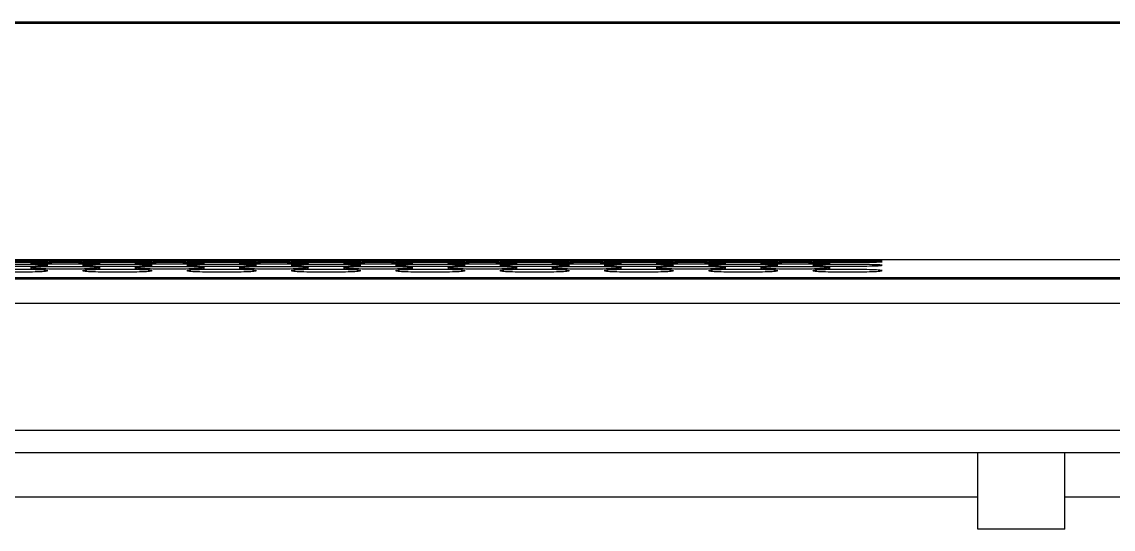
# Model space of a CAD drawing. Header units: millimetres. Extents: x 0.6 to 29.2, y 0.5 to 20.5.
# Drawn here: x 18.595 to 19.432, y 10.25 to 10.639 of the extents above; entities that cross this region are included whole.
import ezdxf

# ---------------------------------------------------------------- set-up
doc = ezdxf.new("R2010")
doc.units = ezdxf.units.MM

msp = doc.modelspace()

# ---------------------------------------------------------------- linework, layer by layer
for p, q in [((17.86135, 10.63898), (20.86135, 10.63898)), ((17.86135, 10.63796), (20.86135, 10.63796)), ((18.60875, 10.45639), (18.56728, 10.45639)), ((18.68875, 10.45639), (18.64728, 10.45639)), ((18.76875, 10.45639), (18.72728, 10.45639)), ((18.84875, 10.45639), (18.80728, 10.45639)), ((18.92875, 10.45639), (18.88728, 10.45639)), ((19.00875, 10.45639), (18.96728, 10.45639)), ((19.08875, 10.45639), (19.04728, 10.45639)), ((19.16875, 10.45639), (19.12728, 10.45639)), ((19.51542, 10.45639), (19.20728, 10.45639)), ((17.86135, 10.44286), (20.86135, 10.44286)), ((17.86135, 10.44195), (20.86135, 10.44195)), ((17.86135, 10.42316), (20.86135, 10.42316)), ((17.86135, 10.32592), (20.86135, 10.32592)), ((17.86135, 10.30873), (20.86135, 10.30873)), ((19.32802, 10.25001), (19.32802, 10.30873)), ((19.39468, 10.25001), (19.39468, 10.30873)), ((19.32802, 10.27466), (17.92802, 10.27466)), ((20.79468, 10.27466), (19.39468, 10.27466)), ((19.39468, 10.25001), (19.32802, 10.25001))]:
    msp.add_line(p, q)
for points, knots in [([(18.58802, 10.45637), (18.59152, 10.45637), (18.59855, 10.45636), (18.60731, 10.45635), (18.61344, 10.45633), (18.6153, 10.45629), (18.61344, 10.45625), (18.60731, 10.4562), (18.59855, 10.45617), (18.58801, 10.45616), (18.57748, 10.45617), (18.56872, 10.4562), (18.56259, 10.45625), (18.56073, 10.45629), (18.56259, 10.45633), (18.56872, 10.45635), (18.57748, 10.45636), (18.5845, 10.45637), (18.58802, 10.45637)], [0, 0, 0, 0, 0.062437, 0.124973, 0.18753, 0.24998, 0.31254, 0.374985, 0.437549, 0.499992, 0.562544, 0.624997, 0.687552, 0.750004, 0.812563, 0.87501, 0.937472, 1, 1, 1, 1]), ([(18.62802, 10.45606), (18.63152, 10.45606), (18.63855, 10.45605), (18.64731, 10.45601), (18.65344, 10.45594), (18.6553, 10.45585), (18.65344, 10.45575), (18.64731, 10.45566), (18.63855, 10.45559), (18.62801, 10.45557), (18.61748, 10.45559), (18.60872, 10.45566), (18.60259, 10.45575), (18.60073, 10.45585), (18.60259, 10.45594), (18.60872, 10.45601), (18.61748, 10.45605), (18.6245, 10.45606), (18.62802, 10.45606)], [0, 0, 0, 0, 0.062437, 0.124973, 0.18753, 0.249981, 0.31254, 0.374985, 0.437548, 0.499992, 0.562544, 0.624997, 0.687552, 0.750004, 0.812563, 0.87501, 0.937472, 1, 1, 1, 1]), ([(18.64728, 10.45639), (18.64715, 10.45639), (18.64509, 10.45639), (18.63835, 10.45639), (18.62801, 10.45639), (18.61769, 10.45639), (18.61094, 10.45639), (18.60889, 10.45639), (18.60875, 10.45639)], [0, 0, 0, 0, 0.016564, 0.258475, 0.4999229, 0.741789, 0.9832712, 1, 1, 1, 1]), ([(18.66802, 10.45637), (18.67152, 10.45637), (18.67855, 10.45636), (18.68731, 10.45635), (18.69344, 10.45633), (18.6953, 10.45629), (18.69344, 10.45625), (18.68731, 10.4562), (18.67855, 10.45617), (18.66801, 10.45616), (18.65748, 10.45617), (18.64872, 10.4562), (18.64259, 10.45625), (18.64073, 10.45629), (18.64259, 10.45633), (18.64872, 10.45635), (18.65748, 10.45636), (18.6645, 10.45637), (18.66802, 10.45637)], [0, 0, 0, 0, 0.062437, 0.124973, 0.18753, 0.24998, 0.31254, 0.374985, 0.437548, 0.499992, 0.562544, 0.624997, 0.687552, 0.750004, 0.812563, 0.87501, 0.937472, 1, 1, 1, 1]), ([(18.70802, 10.45606), (18.71152, 10.45606), (18.71855, 10.45605), (18.72731, 10.45601), (18.73344, 10.45594), (18.7353, 10.45585), (18.73344, 10.45575), (18.72731, 10.45566), (18.71855, 10.45559), (18.70801, 10.45557), (18.69748, 10.45559), (18.68872, 10.45566), (18.68259, 10.45575), (18.68073, 10.45585), (18.68259, 10.45594), (18.68872, 10.45601), (18.69748, 10.45605), (18.7045, 10.45606), (18.70802, 10.45606)], [0, 0, 0, 0, 0.062437, 0.124973, 0.18753, 0.249981, 0.31254, 0.374985, 0.437549, 0.499993, 0.562544, 0.624997, 0.687552, 0.750004, 0.812563, 0.87501, 0.937472, 1, 1, 1, 1]), ([(18.72728, 10.45639), (18.72715, 10.45639), (18.72509, 10.45639), (18.71835, 10.45639), (18.70801, 10.45639), (18.69769, 10.45639), (18.69094, 10.45639), (18.68889, 10.45639), (18.68875, 10.45639)], [0, 0, 0, 0, 0.0165634, 0.2584755, 0.4999236, 0.7417888, 0.9832712, 1, 1, 1, 1]), ([(18.74802, 10.45637), (18.75152, 10.45637), (18.75855, 10.45636), (18.76731, 10.45635), (18.77344, 10.45633), (18.7753, 10.45629), (18.77344, 10.45625), (18.76731, 10.4562), (18.75855, 10.45617), (18.74801, 10.45616), (18.73748, 10.45617), (18.72872, 10.4562), (18.72259, 10.45625), (18.72073, 10.45629), (18.72259, 10.45633), (18.72872, 10.45635), (18.73748, 10.45636), (18.7445, 10.45637), (18.74802, 10.45637)], [0, 0, 0, 0, 0.062437, 0.124973, 0.18753, 0.24998, 0.31254, 0.374985, 0.437548, 0.499992, 0.562544, 0.624997, 0.687552, 0.750004, 0.812563, 0.87501, 0.937472, 1, 1, 1, 1]), ([(18.78802, 10.45606), (18.79152, 10.45606), (18.79855, 10.45605), (18.80731, 10.45601), (18.81344, 10.45594), (18.8153, 10.45585), (18.81344, 10.45575), (18.80731, 10.45566), (18.79855, 10.45559), (18.78801, 10.45557), (18.77748, 10.45559), (18.76872, 10.45566), (18.76259, 10.45575), (18.76073, 10.45585), (18.76259, 10.45594), (18.76872, 10.45601), (18.77748, 10.45605), (18.7845, 10.45606), (18.78802, 10.45606)], [0, 0, 0, 0, 0.062437, 0.124973, 0.18753, 0.249981, 0.312541, 0.374985, 0.437548, 0.499993, 0.562545, 0.624997, 0.687553, 0.750004, 0.812563, 0.87501, 0.937472, 1, 1, 1, 1]), ([(18.80728, 10.45639), (18.80715, 10.45639), (18.80509, 10.45639), (18.79835, 10.45639), (18.78801, 10.45639), (18.77769, 10.45639), (18.77094, 10.45639), (18.76889, 10.45639), (18.76875, 10.45639)], [0, 0, 0, 0, 0.016563, 0.258474, 0.499923, 0.741789, 0.983271, 1, 1, 1, 1]), ([(18.82802, 10.45637), (18.83152, 10.45637), (18.83855, 10.45636), (18.84731, 10.45635), (18.85344, 10.45633), (18.8553, 10.45629), (18.85344, 10.45625), (18.84731, 10.4562), (18.83855, 10.45617), (18.82801, 10.45616), (18.81748, 10.45617), (18.80872, 10.4562), (18.80259, 10.45625), (18.80073, 10.45629), (18.80259, 10.45633), (18.80872, 10.45635), (18.81748, 10.45636), (18.8245, 10.45637), (18.82802, 10.45637)], [0, 0, 0, 0, 0.062437, 0.124973, 0.18753, 0.24998, 0.31254, 0.374985, 0.437548, 0.499992, 0.562544, 0.624997, 0.687552, 0.750004, 0.812563, 0.87501, 0.937471, 1, 1, 1, 1]), ([(18.86802, 10.45606), (18.87152, 10.45606), (18.87855, 10.45605), (18.88731, 10.45601), (18.89344, 10.45594), (18.8953, 10.45585), (18.89344, 10.45575), (18.88731, 10.45566), (18.87855, 10.45559), (18.86801, 10.45557), (18.85748, 10.45559), (18.84872, 10.45566), (18.84259, 10.45575), (18.84073, 10.45585), (18.84259, 10.45594), (18.84872, 10.45601), (18.85748, 10.45605), (18.8645, 10.45606), (18.86802, 10.45606)], [0, 0, 0, 0, 0.062437, 0.124973, 0.18753, 0.24998, 0.31254, 0.374985, 0.437548, 0.499993, 0.562544, 0.624997, 0.687552, 0.750004, 0.812563, 0.87501, 0.937472, 1, 1, 1, 1]), ([(18.88728, 10.45639), (18.88715, 10.45639), (18.88509, 10.45639), (18.87835, 10.45639), (18.86801, 10.45639), (18.85769, 10.45639), (18.85094, 10.45639), (18.84889, 10.45639), (18.84875, 10.45639)], [0, 0, 0, 0, 0.016563, 0.258475, 0.499924, 0.741789, 0.983271, 1, 1, 1, 1]), ([(18.90802, 10.45637), (18.91152, 10.45637), (18.91855, 10.45636), (18.92731, 10.45635), (18.93344, 10.45633), (18.9353, 10.45629), (18.93344, 10.45625), (18.92731, 10.4562), (18.91855, 10.45617), (18.90801, 10.45616), (18.89748, 10.45617), (18.88872, 10.4562), (18.88259, 10.45625), (18.88073, 10.45629), (18.88259, 10.45633), (18.88872, 10.45635), (18.89748, 10.45636), (18.9045, 10.45637), (18.90802, 10.45637)], [0, 0, 0, 0, 0.062437, 0.124973, 0.18753, 0.24998, 0.31254, 0.374985, 0.437548, 0.499992, 0.562544, 0.624997, 0.687552, 0.750004, 0.812563, 0.87501, 0.937472, 1, 1, 1, 1]), ([(18.94802, 10.45606), (18.95152, 10.45606), (18.95855, 10.45605), (18.96731, 10.45601), (18.97344, 10.45594), (18.9753, 10.45585), (18.97344, 10.45575), (18.96731, 10.45566), (18.95855, 10.45559), (18.94801, 10.45557), (18.93748, 10.45559), (18.92872, 10.45566), (18.92259, 10.45575), (18.92073, 10.45585), (18.92259, 10.45594), (18.92872, 10.45601), (18.93748, 10.45605), (18.9445, 10.45606), (18.94802, 10.45606)], [0, 0, 0, 0, 0.062437, 0.124973, 0.18753, 0.249981, 0.31254, 0.374984, 0.437549, 0.499992, 0.562544, 0.624997, 0.687552, 0.750004, 0.812563, 0.87501, 0.937472, 1, 1, 1, 1]), ([(18.96728, 10.45639), (18.96715, 10.45639), (18.96509, 10.45639), (18.95835, 10.45639), (18.94801, 10.45639), (18.93769, 10.45639), (18.93094, 10.45639), (18.92889, 10.45639), (18.92875, 10.45639)], [0, 0, 0, 0, 0.016563, 0.258476, 0.499923, 0.741789, 0.983271, 1, 1, 1, 1]), ([(18.98802, 10.45637), (18.99152, 10.45637), (18.99855, 10.45636), (19.00731, 10.45635), (19.01344, 10.45633), (19.0153, 10.45629), (19.01344, 10.45625), (19.00731, 10.4562), (18.99855, 10.45617), (18.98801, 10.45616), (18.97748, 10.45617), (18.96872, 10.4562), (18.96259, 10.45625), (18.96073, 10.45629), (18.96259, 10.45633), (18.96872, 10.45635), (18.97748, 10.45636), (18.9845, 10.45637), (18.98802, 10.45637)], [0, 0, 0, 0, 0.062437, 0.124973, 0.187531, 0.249981, 0.31254, 0.374985, 0.437549, 0.499993, 0.562545, 0.624997, 0.687553, 0.750004, 0.812563, 0.87501, 0.937472, 1, 1, 1, 1]), ([(19.02802, 10.45606), (19.03152, 10.45606), (19.03855, 10.45605), (19.04731, 10.45601), (19.05344, 10.45594), (19.0553, 10.45585), (19.05344, 10.45575), (19.04731, 10.45566), (19.03855, 10.45559), (19.02801, 10.45557), (19.01748, 10.45559), (19.00872, 10.45566), (19.00259, 10.45575), (19.00073, 10.45585), (19.00259, 10.45594), (19.00872, 10.45601), (19.01748, 10.45605), (19.0245, 10.45606), (19.02802, 10.45606)], [0, 0, 0, 0, 0.062437, 0.124973, 0.187531, 0.249981, 0.312541, 0.374985, 0.437549, 0.499993, 0.562545, 0.624997, 0.687553, 0.750005, 0.812564, 0.87501, 0.937472, 1, 1, 1, 1]), ([(19.04728, 10.45639), (19.04715, 10.45639), (19.04509, 10.45639), (19.03835, 10.45639), (19.02801, 10.45639), (19.01769, 10.45639), (19.01094, 10.45639), (19.00889, 10.45639), (19.00875, 10.45639)], [0, 0, 0, 0, 0.016563, 0.258474, 0.499923, 0.74179, 0.98327, 1, 1, 1, 1]), ([(19.06802, 10.45637), (19.07152, 10.45637), (19.07855, 10.45636), (19.08731, 10.45635), (19.09344, 10.45633), (19.0953, 10.45629), (19.09344, 10.45625), (19.08731, 10.4562), (19.07855, 10.45617), (19.06801, 10.45616), (19.05748, 10.45617), (19.04872, 10.4562), (19.04259, 10.45625), (19.04073, 10.45629), (19.04259, 10.45633), (19.04872, 10.45635), (19.05748, 10.45636), (19.0645, 10.45637), (19.06802, 10.45637)], [0, 0, 0, 0, 0.062437, 0.124973, 0.18753, 0.24998, 0.31254, 0.374985, 0.437548, 0.499993, 0.562544, 0.624997, 0.687552, 0.750004, 0.812563, 0.87501, 0.937472, 1, 1, 1, 1]), ([(19.10802, 10.45606), (19.11152, 10.45606), (19.11855, 10.45605), (19.12731, 10.45601), (19.13344, 10.45594), (19.1353, 10.45585), (19.13344, 10.45575), (19.12731, 10.45566), (19.11855, 10.45559), (19.10801, 10.45557), (19.09748, 10.45559), (19.08872, 10.45566), (19.08259, 10.45575), (19.08073, 10.45585), (19.08259, 10.45594), (19.08872, 10.45601), (19.09748, 10.45605), (19.1045, 10.45606), (19.10802, 10.45606)], [0, 0, 0, 0, 0.062437, 0.124973, 0.18753, 0.249981, 0.31254, 0.374985, 0.437548, 0.499993, 0.562544, 0.624997, 0.687552, 0.750004, 0.812563, 0.87501, 0.937472, 1, 1, 1, 1]), ([(19.12728, 10.45639), (19.12715, 10.45639), (19.12509, 10.45639), (19.11835, 10.45639), (19.10801, 10.45639), (19.09769, 10.45639), (19.09094, 10.45639), (19.08889, 10.45639), (19.08875, 10.45639)], [0, 0, 0, 0, 0.016565, 0.258476, 0.499925, 0.741789, 0.983271, 1, 1, 1, 1]), ([(19.14802, 10.45637), (19.15152, 10.45637), (19.15855, 10.45636), (19.16731, 10.45635), (19.17344, 10.45633), (19.1753, 10.45629), (19.17344, 10.45625), (19.16731, 10.4562), (19.15855, 10.45617), (19.14801, 10.45616), (19.13748, 10.45617), (19.12872, 10.4562), (19.12259, 10.45625), (19.12073, 10.45629), (19.12259, 10.45633), (19.12872, 10.45635), (19.13748, 10.45636), (19.1445, 10.45637), (19.14802, 10.45637)], [0, 0, 0, 0, 0.062437, 0.124973, 0.18753, 0.24998, 0.31254, 0.374985, 0.437549, 0.499992, 0.562544, 0.624997, 0.687552, 0.750004, 0.812563, 0.87501, 0.937472, 1, 1, 1, 1]), ([(19.18802, 10.45606), (19.19152, 10.45606), (19.19855, 10.45605), (19.20731, 10.45601), (19.21344, 10.45594), (19.2153, 10.45585), (19.21344, 10.45575), (19.20731, 10.45566), (19.19855, 10.45559), (19.18801, 10.45557), (19.17748, 10.45559), (19.16872, 10.45566), (19.16259, 10.45575), (19.16073, 10.45585), (19.16259, 10.45594), (19.16872, 10.45601), (19.17748, 10.45605), (19.1845, 10.45606), (19.18802, 10.45606)], [0, 0, 0, 0, 0.062437, 0.124973, 0.18753, 0.249981, 0.31254, 0.374985, 0.437549, 0.499992, 0.562544, 0.624997, 0.687552, 0.750004, 0.812563, 0.87501, 0.937472, 1, 1, 1, 1]), ([(19.20728, 10.45639), (19.20715, 10.45639), (19.20509, 10.45639), (19.19835, 10.45639), (19.18801, 10.45639), (19.17769, 10.45639), (19.17094, 10.45639), (19.16889, 10.45639), (19.16875, 10.45639)], [0, 0, 0, 0, 0.016563, 0.258476, 0.499923, 0.741789, 0.983271, 1, 1, 1, 1]), ([(19.22802, 10.45637), (19.23152, 10.45637), (19.23855, 10.45636), (19.24731, 10.45635), (19.25344, 10.45633), (19.2553, 10.45629), (19.25344, 10.45625), (19.24731, 10.4562), (19.23855, 10.45617), (19.22801, 10.45616), (19.21748, 10.45617), (19.20872, 10.4562), (19.20259, 10.45625), (19.20073, 10.45629), (19.20259, 10.45633), (19.20872, 10.45635), (19.21748, 10.45636), (19.2245, 10.45637), (19.22802, 10.45637)], [0, 0, 0, 0, 0.062437, 0.124973, 0.187531, 0.249981, 0.31254, 0.374985, 0.437549, 0.499993, 0.562545, 0.624997, 0.687553, 0.750005, 0.812563, 0.87501, 0.937472, 1, 1, 1, 1]), ([(18.58802, 10.45539), (18.59152, 10.45539), (18.59855, 10.45538), (18.60731, 10.4553), (18.61344, 10.45519), (18.6153, 10.45504), (18.61344, 10.45489), (18.60731, 10.45475), (18.59855, 10.45465), (18.58801, 10.45462), (18.57748, 10.45465), (18.56872, 10.45475), (18.56259, 10.45489), (18.56073, 10.45504), (18.56259, 10.45519), (18.56872, 10.4553), (18.57748, 10.45538), (18.5845, 10.45539), (18.58802, 10.45539)], [0, 0, 0, 0, 0.062437, 0.124973, 0.18753, 0.249981, 0.31254, 0.374985, 0.437549, 0.499992, 0.562544, 0.624997, 0.687552, 0.750004, 0.812563, 0.87501, 0.937472, 1, 1, 1, 1]), ([(18.58802, 10.45297), (18.59152, 10.45297), (18.59855, 10.45295), (18.60731, 10.4528), (18.61344, 10.4526), (18.6153, 10.45234), (18.61344, 10.45208), (18.60731, 10.45185), (18.59855, 10.45169), (18.58801, 10.45164), (18.57748, 10.45169), (18.56872, 10.45185), (18.56259, 10.45208), (18.56073, 10.45234), (18.56259, 10.4526), (18.56872, 10.4528), (18.57748, 10.45295), (18.5845, 10.45296), (18.58802, 10.45297)], [0, 0, 0, 0, 0.062437, 0.124973, 0.18753, 0.249981, 0.31254, 0.374985, 0.437549, 0.499992, 0.562544, 0.624997, 0.687552, 0.750004, 0.812563, 0.87501, 0.937472, 1, 1, 1, 1]), ([(18.58802, 10.44911), (18.59152, 10.4491), (18.59855, 10.44908), (18.60731, 10.44887), (18.61344, 10.44857), (18.6153, 10.44821), (18.61344, 10.44783), (18.60731, 10.44751), (18.59855, 10.44729), (18.58801, 10.44722), (18.57748, 10.44729), (18.56872, 10.44751), (18.56259, 10.44783), (18.56073, 10.44821), (18.56259, 10.44857), (18.56872, 10.44887), (18.57748, 10.44908), (18.5845, 10.4491), (18.58802, 10.44911)], [0, 0, 0, 0, 0.062437, 0.1249727, 0.1875303, 0.2499804, 0.3125401, 0.3749847, 0.4375487, 0.4999925, 0.5625443, 0.6249969, 0.6875525, 0.7500045, 0.8125631, 0.8750097, 0.9374717, 1, 1, 1, 1]), ([(18.62802, 10.45436), (18.63152, 10.45436), (18.63855, 10.45434), (18.64731, 10.45423), (18.65344, 10.45407), (18.6553, 10.45387), (18.65344, 10.45366), (18.64731, 10.45348), (18.63855, 10.45335), (18.62801, 10.45331), (18.61748, 10.45335), (18.60872, 10.45348), (18.60259, 10.45366), (18.60073, 10.45387), (18.60259, 10.45407), (18.60872, 10.45423), (18.61748, 10.45434), (18.6245, 10.45436), (18.62802, 10.45436)], [0, 0, 0, 0, 0.062437, 0.124973, 0.18753, 0.249981, 0.31254, 0.374985, 0.437549, 0.499992, 0.562544, 0.624997, 0.687552, 0.750004, 0.812563, 0.87501, 0.937472, 1, 1, 1, 1]), ([(18.62802, 10.45122), (18.63152, 10.45121), (18.63855, 10.45119), (18.64731, 10.45101), (18.65344, 10.45076), (18.6553, 10.45045), (18.65344, 10.45013), (18.64731, 10.44986), (18.63855, 10.44967), (18.62801, 10.44961), (18.61748, 10.44967), (18.60872, 10.44986), (18.60259, 10.45013), (18.60073, 10.45045), (18.60259, 10.45076), (18.60872, 10.45101), (18.61748, 10.45119), (18.6245, 10.45121), (18.62802, 10.45122)], [0, 0, 0, 0, 0.062437, 0.124973, 0.18753, 0.24998, 0.31254, 0.374985, 0.437548, 0.499992, 0.562544, 0.624997, 0.687552, 0.750004, 0.812564, 0.87501, 0.937472, 1, 1, 1, 1]), ([(18.66802, 10.45539), (18.67152, 10.45539), (18.67855, 10.45538), (18.68731, 10.4553), (18.69344, 10.45519), (18.6953, 10.45504), (18.69344, 10.45489), (18.68731, 10.45475), (18.67855, 10.45465), (18.66801, 10.45462), (18.65748, 10.45465), (18.64872, 10.45475), (18.64259, 10.45489), (18.64073, 10.45504), (18.64259, 10.45519), (18.64872, 10.4553), (18.65748, 10.45538), (18.6645, 10.45539), (18.66802, 10.45539)], [0, 0, 0, 0, 0.062437, 0.124973, 0.18753, 0.249981, 0.31254, 0.374985, 0.437548, 0.499992, 0.562544, 0.624997, 0.687552, 0.750004, 0.812563, 0.87501, 0.937472, 1, 1, 1, 1]), ([(18.66802, 10.45297), (18.67152, 10.45297), (18.67855, 10.45295), (18.68731, 10.4528), (18.69344, 10.4526), (18.6953, 10.45234), (18.69344, 10.45208), (18.68731, 10.45185), (18.67855, 10.45169), (18.66801, 10.45164), (18.65748, 10.45169), (18.64872, 10.45185), (18.64259, 10.45208), (18.64073, 10.45234), (18.64259, 10.4526), (18.64872, 10.4528), (18.65748, 10.45295), (18.6645, 10.45296), (18.66802, 10.45297)], [0, 0, 0, 0, 0.062437, 0.124973, 0.18753, 0.249981, 0.31254, 0.374985, 0.437548, 0.499992, 0.562544, 0.624997, 0.687552, 0.750004, 0.812563, 0.87501, 0.937472, 1, 1, 1, 1]), ([(18.66802, 10.44911), (18.67152, 10.4491), (18.67855, 10.44908), (18.68731, 10.44887), (18.69344, 10.44857), (18.6953, 10.44821), (18.69344, 10.44783), (18.68731, 10.44751), (18.67855, 10.44729), (18.66801, 10.44722), (18.65748, 10.44729), (18.64872, 10.44751), (18.64259, 10.44783), (18.64073, 10.44821), (18.64259, 10.44857), (18.64872, 10.44887), (18.65748, 10.44908), (18.6645, 10.4491), (18.66802, 10.44911)], [0, 0, 0, 0, 0.062437, 0.124973, 0.18753, 0.24998, 0.31254, 0.374985, 0.437549, 0.499992, 0.562544, 0.624997, 0.687552, 0.750004, 0.812563, 0.87501, 0.937471, 1, 1, 1, 1]), ([(18.70802, 10.45436), (18.71152, 10.45436), (18.71855, 10.45434), (18.72731, 10.45423), (18.73344, 10.45407), (18.7353, 10.45387), (18.73344, 10.45366), (18.72731, 10.45348), (18.71855, 10.45335), (18.70801, 10.45331), (18.69748, 10.45335), (18.68872, 10.45348), (18.68259, 10.45366), (18.68073, 10.45387), (18.68259, 10.45407), (18.68872, 10.45423), (18.69748, 10.45434), (18.7045, 10.45436), (18.70802, 10.45436)], [0, 0, 0, 0, 0.0624369, 0.1249727, 0.1875304, 0.2499807, 0.3125405, 0.3749846, 0.4375487, 0.4999925, 0.5625443, 0.6249967, 0.6875523, 0.7500043, 0.8125634, 0.8750099, 0.9374718, 1, 1, 1, 1]), ([(18.70802, 10.45122), (18.71152, 10.45121), (18.71855, 10.45119), (18.72731, 10.45101), (18.73344, 10.45076), (18.7353, 10.45045), (18.73344, 10.45013), (18.72731, 10.44986), (18.71855, 10.44967), (18.70801, 10.44961), (18.69748, 10.44967), (18.68872, 10.44986), (18.68259, 10.45013), (18.68073, 10.45045), (18.68259, 10.45076), (18.68872, 10.45101), (18.69748, 10.45119), (18.7045, 10.45121), (18.70802, 10.45122)], [0, 0, 0, 0, 0.062437, 0.124973, 0.18753, 0.24998, 0.31254, 0.374985, 0.437549, 0.499992, 0.562544, 0.624997, 0.687552, 0.750004, 0.812564, 0.87501, 0.937472, 1, 1, 1, 1]), ([(18.74802, 10.45539), (18.75152, 10.45539), (18.75855, 10.45538), (18.76731, 10.4553), (18.77344, 10.45519), (18.7753, 10.45504), (18.77344, 10.45489), (18.76731, 10.45475), (18.75855, 10.45465), (18.74801, 10.45462), (18.73748, 10.45465), (18.72872, 10.45475), (18.72259, 10.45489), (18.72073, 10.45504), (18.72259, 10.45519), (18.72872, 10.4553), (18.73748, 10.45538), (18.7445, 10.45539), (18.74802, 10.45539)], [0, 0, 0, 0, 0.062437, 0.124973, 0.18753, 0.249981, 0.31254, 0.374985, 0.437548, 0.499992, 0.562544, 0.624997, 0.687553, 0.750004, 0.812563, 0.87501, 0.937472, 1, 1, 1, 1]), ([(18.74802, 10.45297), (18.75152, 10.45297), (18.75855, 10.45295), (18.76731, 10.4528), (18.77344, 10.4526), (18.7753, 10.45234), (18.77344, 10.45208), (18.76731, 10.45185), (18.75855, 10.45169), (18.74801, 10.45164), (18.73748, 10.45169), (18.72872, 10.45185), (18.72259, 10.45208), (18.72073, 10.45234), (18.72259, 10.4526), (18.72872, 10.4528), (18.73748, 10.45295), (18.7445, 10.45296), (18.74802, 10.45297)], [0, 0, 0, 0, 0.062437, 0.124973, 0.18753, 0.249981, 0.31254, 0.374985, 0.437548, 0.499992, 0.562544, 0.624997, 0.687553, 0.750004, 0.812563, 0.87501, 0.937472, 1, 1, 1, 1]), ([(18.74802, 10.44911), (18.75152, 10.4491), (18.75855, 10.44908), (18.76731, 10.44887), (18.77344, 10.44857), (18.7753, 10.44821), (18.77344, 10.44783), (18.76731, 10.44751), (18.75855, 10.44729), (18.74801, 10.44722), (18.73748, 10.44729), (18.72872, 10.44751), (18.72259, 10.44783), (18.72073, 10.44821), (18.72259, 10.44857), (18.72872, 10.44887), (18.73748, 10.44908), (18.7445, 10.4491), (18.74802, 10.44911)], [0, 0, 0, 0, 0.062437, 0.124973, 0.18753, 0.24998, 0.31254, 0.374985, 0.437549, 0.499992, 0.562545, 0.624997, 0.687553, 0.750005, 0.812563, 0.87501, 0.937472, 1, 1, 1, 1]), ([(18.78802, 10.45436), (18.79152, 10.45436), (18.79855, 10.45434), (18.80731, 10.45423), (18.81344, 10.45407), (18.8153, 10.45387), (18.81344, 10.45366), (18.80731, 10.45348), (18.79855, 10.45335), (18.78801, 10.45331), (18.77748, 10.45335), (18.76872, 10.45348), (18.76259, 10.45366), (18.76073, 10.45387), (18.76259, 10.45407), (18.76872, 10.45423), (18.77748, 10.45434), (18.7845, 10.45436), (18.78802, 10.45436)], [0, 0, 0, 0, 0.062437, 0.124973, 0.187531, 0.249981, 0.312541, 0.374985, 0.437549, 0.499993, 0.562545, 0.624997, 0.687552, 0.750004, 0.812564, 0.87501, 0.937472, 1, 1, 1, 1]), ([(18.78802, 10.45122), (18.79152, 10.45121), (18.79855, 10.45119), (18.80731, 10.45101), (18.81344, 10.45076), (18.8153, 10.45045), (18.81344, 10.45013), (18.80731, 10.44986), (18.79855, 10.44967), (18.78801, 10.44961), (18.77748, 10.44967), (18.76872, 10.44986), (18.76259, 10.45013), (18.76073, 10.45045), (18.76259, 10.45076), (18.76872, 10.45101), (18.77748, 10.45119), (18.7845, 10.45121), (18.78802, 10.45122)], [0, 0, 0, 0, 0.062437, 0.124973, 0.187531, 0.249981, 0.312541, 0.374985, 0.437548, 0.499993, 0.562545, 0.624997, 0.687552, 0.750005, 0.812564, 0.87501, 0.937472, 1, 1, 1, 1]), ([(18.82802, 10.45539), (18.83152, 10.45539), (18.83855, 10.45538), (18.84731, 10.4553), (18.85344, 10.45519), (18.8553, 10.45504), (18.85344, 10.45489), (18.84731, 10.45475), (18.83855, 10.45465), (18.82801, 10.45462), (18.81748, 10.45465), (18.80872, 10.45475), (18.80259, 10.45489), (18.80073, 10.45504), (18.80259, 10.45519), (18.80872, 10.4553), (18.81748, 10.45538), (18.8245, 10.45539), (18.82802, 10.45539)], [0, 0, 0, 0, 0.062437, 0.124973, 0.18753, 0.24998, 0.31254, 0.374985, 0.437548, 0.499992, 0.562544, 0.624997, 0.687552, 0.750004, 0.812563, 0.87501, 0.937471, 1, 1, 1, 1]), ([(18.82802, 10.45297), (18.83152, 10.45297), (18.83855, 10.45295), (18.84731, 10.4528), (18.85344, 10.4526), (18.8553, 10.45234), (18.85344, 10.45208), (18.84731, 10.45185), (18.83855, 10.45169), (18.82801, 10.45164), (18.81748, 10.45169), (18.80872, 10.45185), (18.80259, 10.45208), (18.80073, 10.45234), (18.80259, 10.4526), (18.80872, 10.4528), (18.81748, 10.45295), (18.8245, 10.45296), (18.82802, 10.45297)], [0, 0, 0, 0, 0.0624366, 0.1249727, 0.1875302, 0.2499805, 0.31254, 0.3749847, 0.4375483, 0.4999924, 0.5625444, 0.6249967, 0.6875523, 0.750004, 0.812563, 0.8750095, 0.9374712, 1, 1, 1, 1]), ([(18.82802, 10.44911), (18.83152, 10.4491), (18.83855, 10.44908), (18.84731, 10.44887), (18.85344, 10.44857), (18.8553, 10.44821), (18.85344, 10.44783), (18.84731, 10.44751), (18.83855, 10.44729), (18.82801, 10.44722), (18.81748, 10.44729), (18.80872, 10.44751), (18.80259, 10.44783), (18.80073, 10.44821), (18.80259, 10.44857), (18.80872, 10.44887), (18.81748, 10.44908), (18.8245, 10.4491), (18.82802, 10.44911)], [0, 0, 0, 0, 0.062437, 0.124973, 0.18753, 0.24998, 0.31254, 0.374985, 0.437548, 0.499993, 0.562545, 0.624997, 0.687552, 0.750004, 0.812563, 0.87501, 0.937471, 1, 1, 1, 1]), ([(18.86802, 10.45436), (18.87152, 10.45436), (18.87855, 10.45434), (18.88731, 10.45423), (18.89344, 10.45407), (18.8953, 10.45387), (18.89344, 10.45366), (18.88731, 10.45348), (18.87855, 10.45335), (18.86801, 10.45331), (18.85748, 10.45335), (18.84872, 10.45348), (18.84259, 10.45366), (18.84073, 10.45387), (18.84259, 10.45407), (18.84872, 10.45423), (18.85748, 10.45434), (18.8645, 10.45436), (18.86802, 10.45436)], [0, 0, 0, 0, 0.062437, 0.124973, 0.18753, 0.249981, 0.31254, 0.374985, 0.437548, 0.499993, 0.562544, 0.624996, 0.687552, 0.750004, 0.812563, 0.87501, 0.937472, 1, 1, 1, 1]), ([(18.86802, 10.45122), (18.87152, 10.45121), (18.87855, 10.45119), (18.88731, 10.45101), (18.89344, 10.45076), (18.8953, 10.45045), (18.89344, 10.45013), (18.88731, 10.44986), (18.87855, 10.44967), (18.86801, 10.44961), (18.85748, 10.44967), (18.84872, 10.44986), (18.84259, 10.45013), (18.84073, 10.45045), (18.84259, 10.45076), (18.84872, 10.45101), (18.85748, 10.45119), (18.8645, 10.45121), (18.86802, 10.45122)], [0, 0, 0, 0, 0.062437, 0.124973, 0.18753, 0.24998, 0.31254, 0.374985, 0.437548, 0.499993, 0.562544, 0.624996, 0.687552, 0.750004, 0.812563, 0.87501, 0.937472, 1, 1, 1, 1]), ([(18.90802, 10.45539), (18.91152, 10.45539), (18.91855, 10.45538), (18.92731, 10.4553), (18.93344, 10.45519), (18.9353, 10.45504), (18.93344, 10.45489), (18.92731, 10.45475), (18.91855, 10.45465), (18.90801, 10.45462), (18.89748, 10.45465), (18.88872, 10.45475), (18.88259, 10.45489), (18.88073, 10.45504), (18.88259, 10.45519), (18.88872, 10.4553), (18.89748, 10.45538), (18.9045, 10.45539), (18.90802, 10.45539)], [0, 0, 0, 0, 0.062437, 0.124973, 0.18753, 0.249981, 0.31254, 0.374985, 0.437548, 0.499992, 0.562544, 0.624997, 0.687552, 0.750004, 0.812563, 0.87501, 0.937472, 1, 1, 1, 1]), ([(18.90802, 10.45297), (18.91152, 10.45297), (18.91855, 10.45295), (18.92731, 10.4528), (18.93344, 10.4526), (18.9353, 10.45234), (18.93344, 10.45208), (18.92731, 10.45185), (18.91855, 10.45169), (18.90801, 10.45164), (18.89748, 10.45169), (18.88872, 10.45185), (18.88259, 10.45208), (18.88073, 10.45234), (18.88259, 10.4526), (18.88872, 10.4528), (18.89748, 10.45295), (18.9045, 10.45296), (18.90802, 10.45297)], [0, 0, 0, 0, 0.062437, 0.124973, 0.18753, 0.249981, 0.31254, 0.374985, 0.437548, 0.499992, 0.562544, 0.624997, 0.687552, 0.750004, 0.812563, 0.87501, 0.937472, 1, 1, 1, 1]), ([(18.90802, 10.44911), (18.91152, 10.4491), (18.91855, 10.44908), (18.92731, 10.44887), (18.93344, 10.44857), (18.9353, 10.44821), (18.93344, 10.44783), (18.92731, 10.44751), (18.91855, 10.44729), (18.90801, 10.44722), (18.89748, 10.44729), (18.88872, 10.44751), (18.88259, 10.44783), (18.88073, 10.44821), (18.88259, 10.44857), (18.88872, 10.44887), (18.89748, 10.44908), (18.9045, 10.4491), (18.90802, 10.44911)], [0, 0, 0, 0, 0.062437, 0.124973, 0.18753, 0.24998, 0.31254, 0.374985, 0.437549, 0.499992, 0.562544, 0.624997, 0.687552, 0.750004, 0.812563, 0.87501, 0.937472, 1, 1, 1, 1]), ([(18.94802, 10.45436), (18.95152, 10.45436), (18.95855, 10.45434), (18.96731, 10.45423), (18.97344, 10.45407), (18.9753, 10.45387), (18.97344, 10.45366), (18.96731, 10.45348), (18.95855, 10.45335), (18.94801, 10.45331), (18.93748, 10.45335), (18.92872, 10.45348), (18.92259, 10.45366), (18.92073, 10.45387), (18.92259, 10.45407), (18.92872, 10.45423), (18.93748, 10.45434), (18.9445, 10.45436), (18.94802, 10.45436)], [0, 0, 0, 0, 0.062437, 0.124973, 0.18753, 0.249981, 0.31254, 0.374984, 0.437549, 0.499992, 0.562544, 0.624997, 0.687552, 0.750004, 0.812563, 0.87501, 0.937472, 1, 1, 1, 1]), ([(18.94802, 10.45122), (18.95152, 10.45121), (18.95855, 10.45119), (18.96731, 10.45101), (18.97344, 10.45076), (18.9753, 10.45045), (18.97344, 10.45013), (18.96731, 10.44986), (18.95855, 10.44967), (18.94801, 10.44961), (18.93748, 10.44967), (18.92872, 10.44986), (18.92259, 10.45013), (18.92073, 10.45045), (18.92259, 10.45076), (18.92872, 10.45101), (18.93748, 10.45119), (18.9445, 10.45121), (18.94802, 10.45122)], [0, 0, 0, 0, 0.062437, 0.124973, 0.18753, 0.24998, 0.31254, 0.374985, 0.437549, 0.499992, 0.562544, 0.624997, 0.687552, 0.750004, 0.812563, 0.87501, 0.937472, 1, 1, 1, 1]), ([(18.98802, 10.45539), (18.99152, 10.45539), (18.99855, 10.45538), (19.00731, 10.4553), (19.01344, 10.45519), (19.0153, 10.45504), (19.01344, 10.45489), (19.00731, 10.45475), (18.99855, 10.45465), (18.98801, 10.45462), (18.97748, 10.45465), (18.96872, 10.45475), (18.96259, 10.45489), (18.96073, 10.45504), (18.96259, 10.45519), (18.96872, 10.4553), (18.97748, 10.45538), (18.9845, 10.45539), (18.98802, 10.45539)], [0, 0, 0, 0, 0.062437, 0.124973, 0.18753, 0.249981, 0.312541, 0.374985, 0.437549, 0.499992, 0.562544, 0.624997, 0.687553, 0.750004, 0.812563, 0.87501, 0.937472, 1, 1, 1, 1]), ([(18.98802, 10.45297), (18.99152, 10.45297), (18.99855, 10.45295), (19.00731, 10.4528), (19.01344, 10.4526), (19.0153, 10.45234), (19.01344, 10.45208), (19.00731, 10.45185), (18.99855, 10.45169), (18.98801, 10.45164), (18.97748, 10.45169), (18.96872, 10.45185), (18.96259, 10.45208), (18.96073, 10.45234), (18.96259, 10.4526), (18.96872, 10.4528), (18.97748, 10.45295), (18.9845, 10.45296), (18.98802, 10.45297)], [0, 0, 0, 0, 0.062437, 0.124973, 0.187531, 0.249981, 0.31254, 0.374985, 0.437549, 0.499992, 0.562544, 0.624997, 0.687553, 0.750004, 0.812563, 0.87501, 0.937472, 1, 1, 1, 1]), ([(18.98802, 10.44911), (18.99152, 10.4491), (18.99855, 10.44908), (19.00731, 10.44887), (19.01344, 10.44857), (19.0153, 10.44821), (19.01344, 10.44783), (19.00731, 10.44751), (18.99855, 10.44729), (18.98801, 10.44722), (18.97748, 10.44729), (18.96872, 10.44751), (18.96259, 10.44783), (18.96073, 10.44821), (18.96259, 10.44857), (18.96872, 10.44887), (18.97748, 10.44908), (18.9845, 10.4491), (18.98802, 10.44911)], [0, 0, 0, 0, 0.062437, 0.124973, 0.187531, 0.249981, 0.31254, 0.374985, 0.437549, 0.499993, 0.562545, 0.624997, 0.687553, 0.750005, 0.812563, 0.87501, 0.937472, 1, 1, 1, 1]), ([(19.02802, 10.45436), (19.03152, 10.45436), (19.03855, 10.45434), (19.04731, 10.45423), (19.05344, 10.45407), (19.0553, 10.45387), (19.05344, 10.45366), (19.04731, 10.45348), (19.03855, 10.45335), (19.02801, 10.45331), (19.01748, 10.45335), (19.00872, 10.45348), (19.00259, 10.45366), (19.00073, 10.45387), (19.00259, 10.45407), (19.00872, 10.45423), (19.01748, 10.45434), (19.0245, 10.45436), (19.02802, 10.45436)], [0, 0, 0, 0, 0.062437, 0.124973, 0.187531, 0.249981, 0.312541, 0.374985, 0.437549, 0.499993, 0.562545, 0.624997, 0.687553, 0.750005, 0.812564, 0.87501, 0.937472, 1, 1, 1, 1]), ([(19.02802, 10.45122), (19.03152, 10.45121), (19.03855, 10.45119), (19.04731, 10.45101), (19.05344, 10.45076), (19.0553, 10.45045), (19.05344, 10.45013), (19.04731, 10.44986), (19.03855, 10.44967), (19.02801, 10.44961), (19.01748, 10.44967), (19.00872, 10.44986), (19.00259, 10.45013), (19.00073, 10.45045), (19.00259, 10.45076), (19.00872, 10.45101), (19.01748, 10.45119), (19.0245, 10.45121), (19.02802, 10.45122)], [0, 0, 0, 0, 0.062437, 0.124973, 0.187531, 0.249981, 0.312541, 0.374985, 0.437549, 0.499993, 0.562545, 0.624997, 0.687553, 0.750005, 0.812564, 0.87501, 0.937472, 1, 1, 1, 1]), ([(19.06802, 10.45539), (19.07152, 10.45539), (19.07855, 10.45538), (19.08731, 10.4553), (19.09344, 10.45519), (19.0953, 10.45504), (19.09344, 10.45489), (19.08731, 10.45475), (19.07855, 10.45465), (19.06801, 10.45462), (19.05748, 10.45465), (19.04872, 10.45475), (19.04259, 10.45489), (19.04073, 10.45504), (19.04259, 10.45519), (19.04872, 10.4553), (19.05748, 10.45538), (19.0645, 10.45539), (19.06802, 10.45539)], [0, 0, 0, 0, 0.062437, 0.124973, 0.18753, 0.249981, 0.31254, 0.374985, 0.437548, 0.499993, 0.562544, 0.624997, 0.687552, 0.750004, 0.812563, 0.87501, 0.937472, 1, 1, 1, 1]), ([(19.06802, 10.45297), (19.07152, 10.45297), (19.07855, 10.45295), (19.08731, 10.4528), (19.09344, 10.4526), (19.0953, 10.45234), (19.09344, 10.45208), (19.08731, 10.45185), (19.07855, 10.45169), (19.06801, 10.45164), (19.05748, 10.45169), (19.04872, 10.45185), (19.04259, 10.45208), (19.04073, 10.45234), (19.04259, 10.4526), (19.04872, 10.4528), (19.05748, 10.45295), (19.0645, 10.45296), (19.06802, 10.45297)], [0, 0, 0, 0, 0.0624366, 0.1249728, 0.1875302, 0.2499806, 0.31254, 0.3749848, 0.4375484, 0.4999925, 0.5625439, 0.6249968, 0.6875523, 0.7500041, 0.812563, 0.8750096, 0.9374718, 1, 1, 1, 1]), ([(19.06802, 10.44911), (19.07152, 10.4491), (19.07855, 10.44908), (19.08731, 10.44887), (19.09344, 10.44857), (19.0953, 10.44821), (19.09344, 10.44783), (19.08731, 10.44751), (19.07855, 10.44729), (19.06801, 10.44722), (19.05748, 10.44729), (19.04872, 10.44751), (19.04259, 10.44783), (19.04073, 10.44821), (19.04259, 10.44857), (19.04872, 10.44887), (19.05748, 10.44908), (19.0645, 10.4491), (19.06802, 10.44911)], [0, 0, 0, 0, 0.062437, 0.124973, 0.18753, 0.24998, 0.31254, 0.374985, 0.437549, 0.499993, 0.562544, 0.624997, 0.687552, 0.750004, 0.812563, 0.87501, 0.937472, 1, 1, 1, 1]), ([(19.10802, 10.45436), (19.11152, 10.45436), (19.11855, 10.45434), (19.12731, 10.45423), (19.13344, 10.45407), (19.1353, 10.45387), (19.13344, 10.45366), (19.12731, 10.45348), (19.11855, 10.45335), (19.10801, 10.45331), (19.09748, 10.45335), (19.08872, 10.45348), (19.08259, 10.45366), (19.08073, 10.45387), (19.08259, 10.45407), (19.08872, 10.45423), (19.09748, 10.45434), (19.1045, 10.45436), (19.10802, 10.45436)], [0, 0, 0, 0, 0.062437, 0.124973, 0.18753, 0.249981, 0.31254, 0.374985, 0.437549, 0.499993, 0.562544, 0.624997, 0.687552, 0.750004, 0.812563, 0.87501, 0.937472, 1, 1, 1, 1]), ([(19.10802, 10.45122), (19.11152, 10.45121), (19.11855, 10.45119), (19.12731, 10.45101), (19.13344, 10.45076), (19.1353, 10.45045), (19.13344, 10.45013), (19.12731, 10.44986), (19.11855, 10.44967), (19.10801, 10.44961), (19.09748, 10.44967), (19.08872, 10.44986), (19.08259, 10.45013), (19.08073, 10.45045), (19.08259, 10.45076), (19.08872, 10.45101), (19.09748, 10.45119), (19.1045, 10.45121), (19.10802, 10.45122)], [0, 0, 0, 0, 0.062437, 0.124973, 0.18753, 0.24998, 0.31254, 0.374985, 0.437548, 0.499993, 0.562544, 0.624997, 0.687552, 0.750004, 0.812563, 0.87501, 0.937472, 1, 1, 1, 1]), ([(19.14802, 10.45539), (19.15152, 10.45539), (19.15855, 10.45538), (19.16731, 10.4553), (19.17344, 10.45519), (19.1753, 10.45504), (19.17344, 10.45489), (19.16731, 10.45475), (19.15855, 10.45465), (19.14801, 10.45462), (19.13748, 10.45465), (19.12872, 10.45475), (19.12259, 10.45489), (19.12073, 10.45504), (19.12259, 10.45519), (19.12872, 10.4553), (19.13748, 10.45538), (19.1445, 10.45539), (19.14802, 10.45539)], [0, 0, 0, 0, 0.062437, 0.124973, 0.18753, 0.249981, 0.31254, 0.374985, 0.437549, 0.499992, 0.562544, 0.624997, 0.687552, 0.750004, 0.812563, 0.87501, 0.937472, 1, 1, 1, 1]), ([(19.14802, 10.45297), (19.15152, 10.45297), (19.15855, 10.45295), (19.16731, 10.4528), (19.17344, 10.4526), (19.1753, 10.45234), (19.17344, 10.45208), (19.16731, 10.45185), (19.15855, 10.45169), (19.14801, 10.45164), (19.13748, 10.45169), (19.12872, 10.45185), (19.12259, 10.45208), (19.12073, 10.45234), (19.12259, 10.4526), (19.12872, 10.4528), (19.13748, 10.45295), (19.1445, 10.45296), (19.14802, 10.45297)], [0, 0, 0, 0, 0.062437, 0.124973, 0.18753, 0.249981, 0.31254, 0.374985, 0.437549, 0.499992, 0.562544, 0.624997, 0.687553, 0.750004, 0.812563, 0.87501, 0.937472, 1, 1, 1, 1]), ([(19.14802, 10.44911), (19.15152, 10.4491), (19.15855, 10.44908), (19.16731, 10.44887), (19.17344, 10.44857), (19.1753, 10.44821), (19.17344, 10.44783), (19.16731, 10.44751), (19.15855, 10.44729), (19.14801, 10.44722), (19.13748, 10.44729), (19.12872, 10.44751), (19.12259, 10.44783), (19.12073, 10.44821), (19.12259, 10.44857), (19.12872, 10.44887), (19.13748, 10.44908), (19.1445, 10.4491), (19.14802, 10.44911)], [0, 0, 0, 0, 0.062437, 0.124973, 0.18753, 0.24998, 0.31254, 0.374985, 0.437549, 0.499992, 0.562544, 0.624997, 0.687553, 0.750004, 0.812563, 0.87501, 0.937472, 1, 1, 1, 1]), ([(19.18802, 10.45436), (19.19152, 10.45436), (19.19855, 10.45434), (19.20731, 10.45423), (19.21344, 10.45407), (19.2153, 10.45387), (19.21344, 10.45366), (19.20731, 10.45348), (19.19855, 10.45335), (19.18801, 10.45331), (19.17748, 10.45335), (19.16872, 10.45348), (19.16259, 10.45366), (19.16073, 10.45387), (19.16259, 10.45407), (19.16872, 10.45423), (19.17748, 10.45434), (19.1845, 10.45436), (19.18802, 10.45436)], [0, 0, 0, 0, 0.062437, 0.124973, 0.187531, 0.249981, 0.31254, 0.374984, 0.437549, 0.499992, 0.562544, 0.624997, 0.687552, 0.750004, 0.812563, 0.87501, 0.937472, 1, 1, 1, 1]), ([(19.18802, 10.45122), (19.19152, 10.45121), (19.19855, 10.45119), (19.20731, 10.45101), (19.21344, 10.45076), (19.2153, 10.45045), (19.21344, 10.45013), (19.20731, 10.44986), (19.19855, 10.44967), (19.18801, 10.44961), (19.17748, 10.44967), (19.16872, 10.44986), (19.16259, 10.45013), (19.16073, 10.45045), (19.16259, 10.45076), (19.16872, 10.45101), (19.17748, 10.45119), (19.1845, 10.45121), (19.18802, 10.45122)], [0, 0, 0, 0, 0.062437, 0.124973, 0.187531, 0.24998, 0.31254, 0.374985, 0.437549, 0.499992, 0.562544, 0.624997, 0.687552, 0.750004, 0.812563, 0.87501, 0.937472, 1, 1, 1, 1]), ([(19.22802, 10.45539), (19.23152, 10.45539), (19.23855, 10.45538), (19.24731, 10.4553), (19.25344, 10.45519), (19.2553, 10.45504), (19.25344, 10.45489), (19.24731, 10.45475), (19.23855, 10.45465), (19.22801, 10.45462), (19.21748, 10.45465), (19.20872, 10.45475), (19.20259, 10.45489), (19.20073, 10.45504), (19.20259, 10.45519), (19.20872, 10.4553), (19.21748, 10.45538), (19.2245, 10.45539), (19.22802, 10.45539)], [0, 0, 0, 0, 0.062437, 0.124973, 0.18753, 0.249981, 0.31254, 0.374985, 0.437548, 0.499993, 0.562545, 0.624997, 0.687553, 0.750005, 0.812563, 0.87501, 0.937472, 1, 1, 1, 1]), ([(19.22802, 10.45297), (19.23152, 10.45297), (19.23855, 10.45295), (19.24731, 10.4528), (19.25344, 10.4526), (19.2553, 10.45234), (19.25344, 10.45208), (19.24731, 10.45185), (19.23855, 10.45169), (19.22801, 10.45164), (19.21748, 10.45169), (19.20872, 10.45185), (19.20259, 10.45208), (19.20073, 10.45234), (19.20259, 10.4526), (19.20872, 10.4528), (19.21748, 10.45295), (19.2245, 10.45296), (19.22802, 10.45297)], [0, 0, 0, 0, 0.062437, 0.124973, 0.187531, 0.249981, 0.31254, 0.374985, 0.437549, 0.499993, 0.562545, 0.624997, 0.687553, 0.750005, 0.812563, 0.87501, 0.937472, 1, 1, 1, 1]), ([(19.22802, 10.44911), (19.23152, 10.4491), (19.23855, 10.44908), (19.24731, 10.44887), (19.25344, 10.44857), (19.2553, 10.44821), (19.25344, 10.44783), (19.24731, 10.44751), (19.23855, 10.44729), (19.22801, 10.44722), (19.21748, 10.44729), (19.20872, 10.44751), (19.20259, 10.44783), (19.20073, 10.44821), (19.20259, 10.44857), (19.20872, 10.44887), (19.21748, 10.44908), (19.2245, 10.4491), (19.22802, 10.44911)], [0, 0, 0, 0, 0.062437, 0.124973, 0.18753, 0.249981, 0.31254, 0.374985, 0.437549, 0.499993, 0.562545, 0.624997, 0.687553, 0.750005, 0.812563, 0.87501, 0.937472, 1, 1, 1, 1])]:
    msp.add_open_spline(points, degree=3, knots=knots)

doc.saveas('drawing.dxf')
